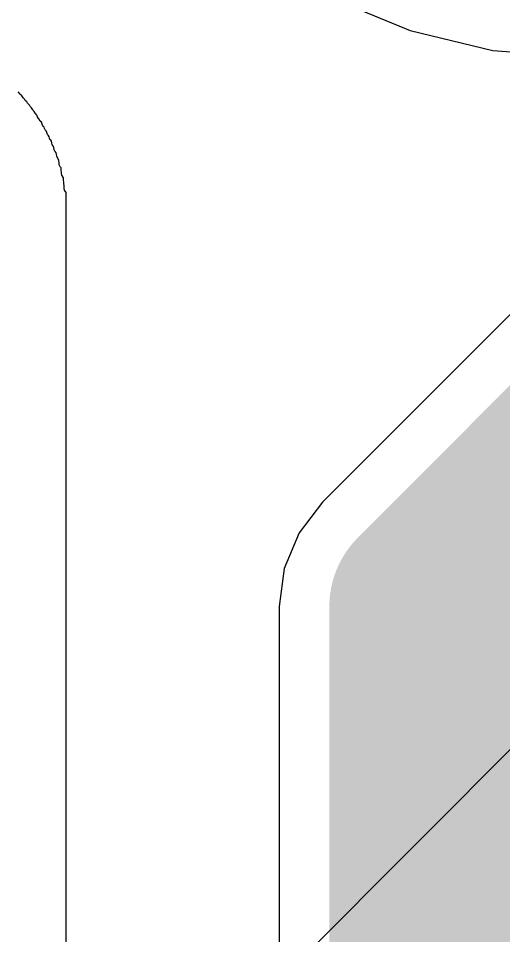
# Model space of a CAD drawing. Header units: inches. Extents: x -0.8 to 12, y -0.1 to 3.7.
# Drawn here: x 0.3483 to 0.4478, y 1.5346 to 1.7225 of the extents above; entities that cross this region are included whole.
import ezdxf

# ---------------------------------------------------------------- set-up
doc = ezdxf.new("R2010")
doc.units = ezdxf.units.IN
doc.header["$MEASUREMENT"] = 0
for name, color, linetype in [('Bottom Layer', 5, 'Continuous'), ('Bottom Overlay', 54, 'Continuous'), ('Top Layer', 1, 'Continuous')]:
    doc.layers.add(name, color=color, linetype=linetype)

msp = doc.modelspace()

# ---------------------------------------------------------------- linework, layer by layer
at = {"layer": 'Bottom Layer'}
for p, q in [((0.41244, 1.72669), (0.42857, 1.72)), ((0.42857, 1.72), (0.44555, 1.71593)), ((0.50496, 1.71775), (0.4106, 1.6234)), ((0.44555, 1.71593), (0.46295, 1.71456)), ((0.4106, 1.6234), (0.4058, 1.61713)), ((0.4058, 1.61713), (0.40277, 1.60983)), ((0.40277, 1.60983), (0.40174, 1.602)), ((0.40174, 1.602), (0.40174, 0.844))]:
    msp.add_line(p, q, dxfattribs=at)
at = {"layer": 'Bottom Layer', "const_width": 0.04}
for points in [[(0.432, 1.602), (0.55819, 1.72819)], [(0.432, 0.844), (0.432, 1.602)]]:
    msp.add_lwpolyline(points, dxfattribs=at)
at = {"layer": 'Bottom Layer', "const_width": 0.02}
msp.add_lwpolyline([(0.422, 1.602, 1), (0.442, 1.602, 1)], format="xyb", close=True, dxfattribs=at)
msp.add_lwpolyline([(0.422, 1.602, 1), (0.442, 1.602, 1)], format="xyb", close=True, dxfattribs=at)
at = {"layer": 'Bottom Overlay'}
for p, q in [((0.34829, 1.70735), (0.34824, 1.70745)), ((0.34865, 1.70698), (0.34829, 1.70735)), ((0.3487, 1.70688), (0.34865, 1.70698)), ((0.34878, 1.7068), (0.3487, 1.70688)), ((0.34888, 1.70675), (0.34878, 1.7068)), ((0.34906, 1.70657), (0.34888, 1.70675)), ((0.34927, 1.70621), (0.34906, 1.70657)), ((0.34953, 1.70595), (0.34927, 1.70621)), ((0.34968, 1.70569), (0.34953, 1.70595)), ((0.34999, 1.70538), (0.34968, 1.70569)), ((0.35015, 1.70512), (0.34999, 1.70538)), ((0.35056, 1.70471), (0.35015, 1.70512)), ((0.35072, 1.70445), (0.35056, 1.70471)), ((0.35098, 1.70419), (0.35072, 1.70445)), ((0.35123, 1.70373), (0.35098, 1.70419)), ((0.35129, 1.70363), (0.35123, 1.70373)), ((0.35149, 1.70342), (0.35129, 1.70363)), ((0.3517, 1.70306), (0.35149, 1.70342)), ((0.35175, 1.70295), (0.3517, 1.70306)), ((0.35183, 1.70293), (0.35175, 1.70295)), ((0.35201, 1.70275), (0.35183, 1.70293)), ((0.35214, 1.70257), (0.35201, 1.70275)), ((0.35221, 1.70228), (0.35214, 1.70257)), ((0.35247, 1.70192), (0.35221, 1.70228)), ((0.35273, 1.70146), (0.35247, 1.70192)), ((0.35299, 1.7012), (0.35273, 1.70146)), ((0.3532, 1.70063), (0.35299, 1.7012)), ((0.35345, 1.70037), (0.3532, 1.70063)), ((0.35358, 1.70019), (0.35345, 1.70037)), ((0.35366, 1.69991), (0.35358, 1.70019)), ((0.35376, 1.69965), (0.35366, 1.69991)), ((0.354, 1.69942), (0.35376, 1.69965)), ((0.35413, 1.69908), (0.354, 1.69942)), ((0.35423, 1.69872), (0.35413, 1.69908)), ((0.35438, 1.69856), (0.35423, 1.69872)), ((0.35459, 1.6982), (0.35438, 1.69856)), ((0.35475, 1.69769), (0.35459, 1.6982)), ((0.3549, 1.69753), (0.35475, 1.69769)), ((0.35503, 1.69735), (0.3549, 1.69753)), ((0.35511, 1.69702), (0.35503, 1.69735)), ((0.35521, 1.6966), (0.35511, 1.69702)), ((0.35529, 1.69652), (0.35521, 1.6966)), ((0.35549, 1.69621), (0.35529, 1.69652)), ((0.35555, 1.69601), (0.35549, 1.69621)), ((0.35562, 1.69557), (0.35555, 1.69601)), ((0.35573, 1.69531), (0.35562, 1.69557)), ((0.3558, 1.69523), (0.35573, 1.69531)), ((0.35601, 1.69492), (0.3558, 1.69523)), ((0.35609, 1.69464), (0.35601, 1.69492)), ((0.35614, 1.69428), (0.35609, 1.69464)), ((0.35655, 1.6934), (0.35614, 1.69428)), ((0.35661, 1.69283), (0.35655, 1.6934)), ((0.35666, 1.69247), (0.35661, 1.69283)), ((0.35676, 1.69221), (0.35666, 1.69247)), ((0.35686, 1.69211), (0.35676, 1.69221)), ((0.35691, 1.69201), (0.35686, 1.69211)), ((0.35702, 1.6919), (0.35691, 1.69201)), ((0.35707, 1.69144), (0.35702, 1.6919)), ((0.35712, 1.69077), (0.35707, 1.69144)), ((0.35717, 1.6904), (0.35712, 1.69077)), ((0.35753, 1.68984), (0.35717, 1.6904)), ((0.35759, 1.68844), (0.35753, 1.68984)), ((0.35764, 1.68829), (0.35759, 1.68844)), ((0.35769, 1.68767), (0.35764, 1.68829)), ((0.35774, 1.68731), (0.35769, 1.68767)), ((0.35805, 1.68679), (0.35774, 1.68731)), ((0.3581, 1.23393), (0.35805, 1.68679))]:
    msp.add_line(p, q, dxfattribs=at)
at = {"layer": 'Top Layer'}
for p, q in [((0.41244, 1.72669), (0.42857, 1.72)), ((0.42857, 1.72), (0.44555, 1.71593)), ((0.44555, 1.71593), (0.46295, 1.71456)), ((0.5637, 1.68733), (0.15119, 1.27481))]:
    msp.add_line(p, q, dxfattribs=at)
at = {"layer": 'Top Layer', "const_width": 0.01}
msp.add_lwpolyline([(0.162, 1.264), (0.57899, 1.68099)], dxfattribs=at)

doc.saveas('drawing.dxf')
